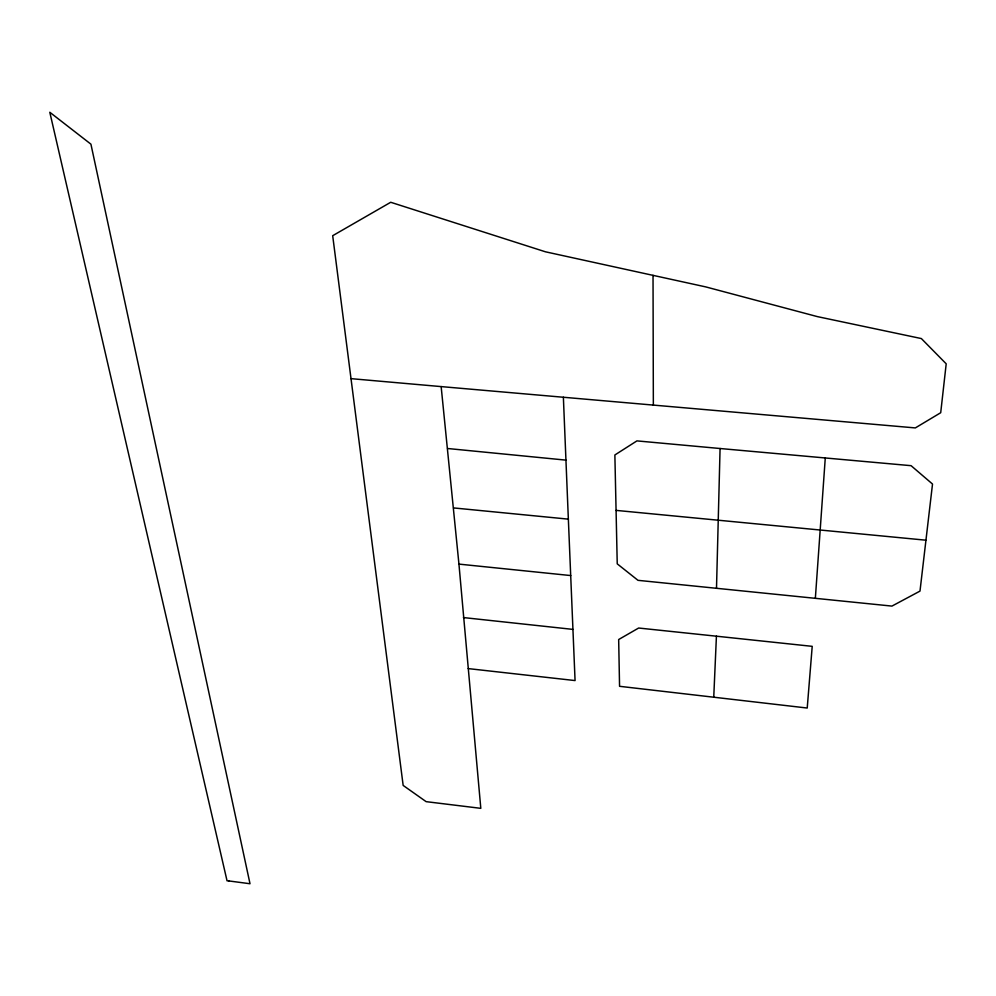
<?xml version="1.0" encoding="UTF-8"?>
<svg xmlns="http://www.w3.org/2000/svg" width="996" height="996" viewBox="0 0 996 996"><rect width="100%" height="100%" fill="white"/><g stroke="black" fill="none" stroke-linecap="round" stroke-linejoin="round"><path stroke-width="1.49" d="M716.498 588.275L720.071 448.511L636.93 440.892L614.868 454.973L617.234 563.848L638 580.332L891.943 606.091L919.993 591.101L932.517 484.044L911.079 465.68L720.071 448.511M713.746 697.2L716.423 636.195L638.648 628.028L618.665 639.532L619.562 686.306L807.221 708.032L812.213 646.342L716.423 636.195M815.351 598.322L825.273 457.961M441.153 386.597L915.336 427.919L940.71 412.718L946.2 363.814L921.362 338.565L817.343 316.604L705.791 286.91L545.459 251.801L390.718 202.275L332.689 235.703L403.156 785.421L426.139 801.656L480.807 808.341L458.944 564.11L441.153 386.597L350.941 378.642M925.807 540.181L616.101 510.388M447.565 448.499L565.952 460.127M453.566 507.923L568.355 519.14L575.066 680.567L468.17 668.59M458.944 564.11L570.758 575.564M463.426 617.57L572.999 629.397M563.375 397.23L568.355 519.14M653.027 275.344L653.351 405.223M228.993 880.962L227.038 880.788L49.8 112.262L90.922 144.171L250.008 883.738L228.993 880.962"/></g></svg>
